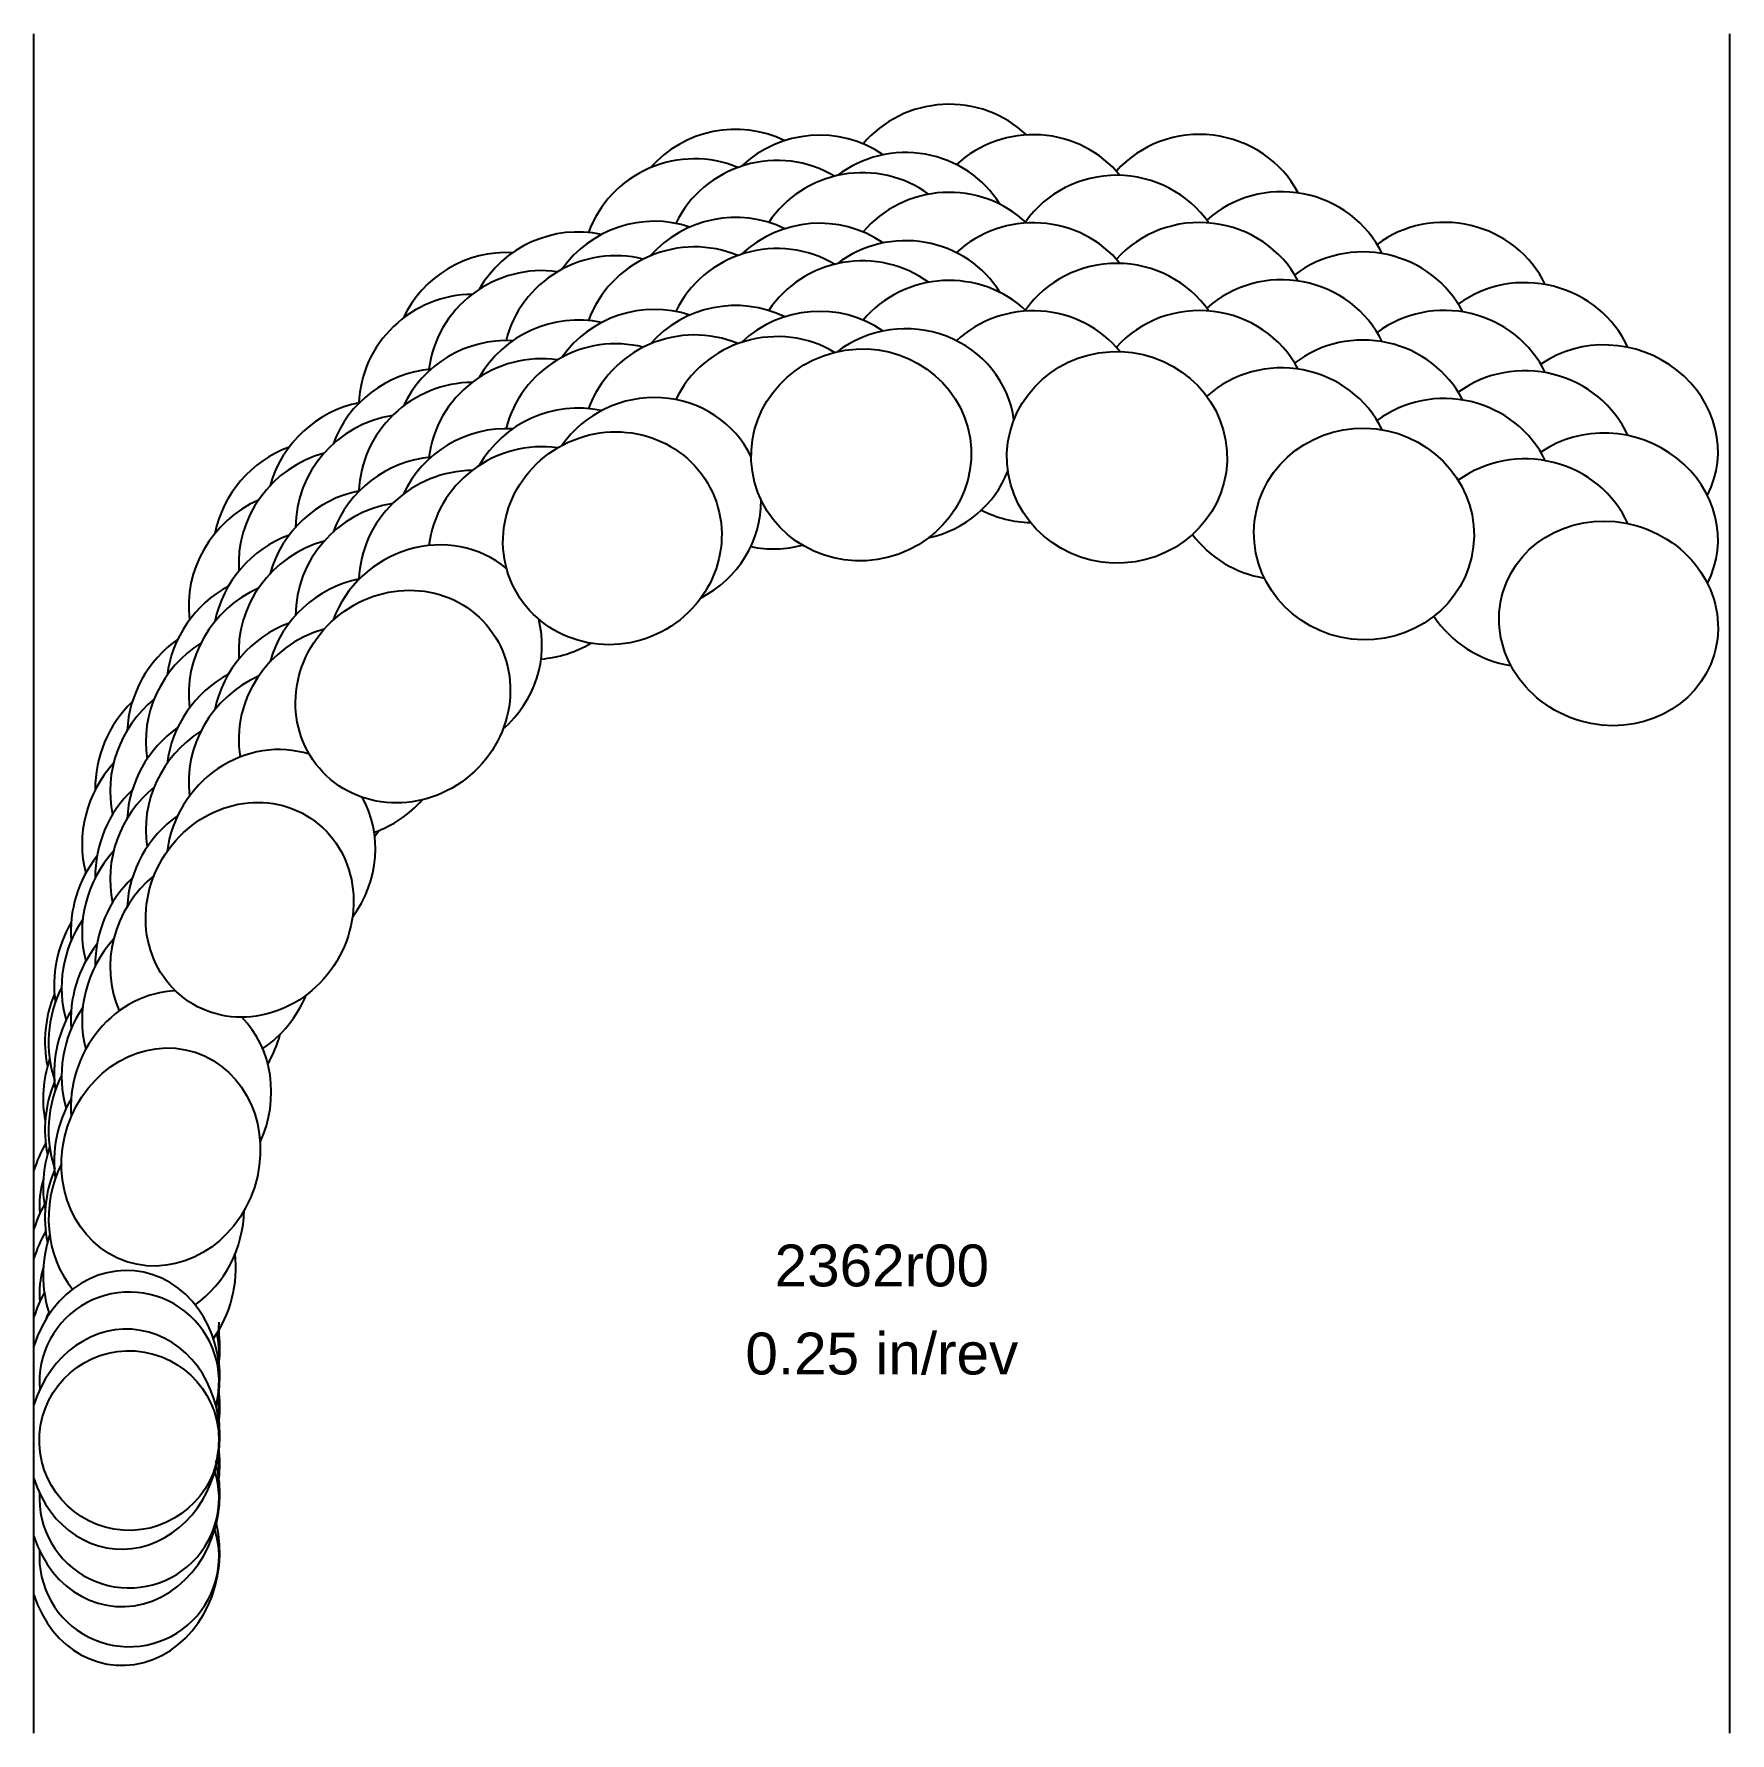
# Model space of a CAD drawing. Header units: inches. Extents: x -4.81 to 0, y -3.81 to 1.01.
import ezdxf
from ezdxf.enums import TextEntityAlignment as Align

# ---------------------------------------------------------------- set-up
doc = ezdxf.new("R2010")
doc.units = ezdxf.units.IN
doc.header["$MEASUREMENT"] = 0
for name, color, linetype, true_color in [('Blade_1', 30, 'Continuous', 0xff7f00), ('Blade_2', 7, 'Continuous', 0xcccc00), ('Blade_3', 7, 'Continuous', 0x00cc00), ('Blade_4', 7, 'Continuous', 0x00cccc), ('Blade_5', 7, 'Continuous', 0x0066cc), ('Blade_6', 190, 'Continuous', 0x7f00ff)]:
    doc.layers.add(name, color=color, linetype=linetype, true_color=true_color)
doc.layers.add('Gage_Line', color=7, linetype='Continuous')
doc.styles.get("Standard").update_dxf_attribs({"font": 'arial.ttf'})

msp = doc.modelspace()

# ---------------------------------------------------------------- linework, layer by layer
at = {"layer": 'Blade_1'}
for centre, major_axis, ratio, start_param, end_param in [((-2.464796, 0.319508), (0.308853, 0.047604), 0.96161699, 7.0471979, 8.70575198), ((-1.738812, 0.312579), (0.312268, -0.012041), 0.96120295, 6.90613701, 8.87203737), ((-3.171087, 0.082844), (0.283908, 0.130586), 0.95913785, 7.15141858, 8.77390387), ((-1.03797, 0.094983), (0.31038, -0.03634), 0.96082962, 6.85289424, 8.64592218), ((-2.464796, 0.069508), (0.308853, 0.047604), 0.96161699, 7.0471979, 8.70575198), ((-1.738812, 0.062579), (0.312268, -0.012041), 0.96120295, 6.90613701, 8.87203737), ((-3.171087, -0.167156), (0.283908, 0.130586), 0.95913785, 7.15141858, 8.77390387), ((-1.03797, -0.155017), (0.31038, -0.03634), 0.96082962, 6.85289424, 8.64592218), ((-0.343774, -0.158702), (0.299866, -0.087959), 0.92267294, 6.10194008, 8.78590599), ((-3.765433, -0.366597), (0.237207, 0.203443), 0.94031111, 7.27044332, 8.74967435), ((-0.343774, -0.408702), (0.299866, -0.087959), 0.92267294, 6.10194008, 8.78590599), ((-3.765433, -0.616597), (0.237207, 0.203443), 0.94031111, 7.27044332, 8.74967435), ((-4.200467, -0.97171), (0.173166, 0.260134), 0.91792907, 7.39861919, 8.6408513), ((-4.200467, -1.22171), (0.173166, 0.260134), 0.91792907, 7.39861919, 8.6408513), ((-4.452183, -1.673347), (0.096659, 0.297176), 0.89207121, 7.53733594, 8.50693186), ((-4.452183, -1.923347), (0.096659, 0.297176), 0.89207121, 7.53733594, 8.50693186), ((-4.556585, -2.474215), (0.027416, 0.311295), 0.86791256, 1.08698494, 1.33078376), ((-4.542239, -2.478257), (0.017344, 0.254409), 1, 1.26200395, 1.27402069), ((-4.556585, -2.724215), (0.027416, 0.311295), 0.86791256, 7.37017025, 7.61396907), ((-4.556585, -2.974215), (0.027416, 0.311295), 0.86791256, 2.0130669, 7.61396907), ((-4.542239, -2.728257), (0.017344, 0.254409), 1, 7.45722126, 7.55720599), ((-4.542239, -2.728257), (0.017344, 0.254409), 1, 4.6891178, 4.99615874), ((-4.556585, -2.724215), (0.027416, 0.311295), 0.86791256, 4.67961745, 4.9754701)]:
    msp.add_ellipse(centre, major_axis=major_axis, ratio=ratio, start_param=start_param, end_param=end_param, dxfattribs=at)
for centre, major_axis, ratio in [((-2.464796, -0.180492), (0.308853, 0.047604), 0.96161699), ((-1.738812, -0.187421), (0.312268, -0.012041), 0.96120295), ((-3.171087, -0.417156), (0.283908, 0.130586), 0.95913785), ((-1.03797, -0.405017), (0.31038, -0.03634), 0.96082962), ((-0.343774, -0.658702), (0.299866, -0.087959), 0.92267294), ((-3.765433, -0.866597), (0.237207, 0.203443), 0.94031111), ((-4.200467, -1.47171), (0.173166, 0.260134), 0.91792907), ((-4.452183, -2.173347), (0.096659, 0.297176), 0.89207121), ((-4.542239, -2.978257), (0.017344, 0.254409), 1)]:
    msp.add_ellipse(centre, major_axis=major_axis, ratio=ratio, dxfattribs=at)
at = {"layer": 'Blade_2'}
for centre, major_axis, ratio, start_param, end_param in [((-2.340945, 0.376911), (0.310733, 0.033181), 0.96153366, 6.71044346, 8.4155006), ((-3.0595, 0.18011), (0.28971, 0.117152), 0.96192455, 7.12688565, 8.44589906), ((-2.340945, 0.126911), (0.310733, 0.033181), 0.96153366, 6.71044346, 8.4155006), ((-3.0595, -0.06989), (0.28971, 0.117152), 0.96192455, 7.12688565, 8.44589906), ((-2.340945, -0.123089), (0.310733, 0.033181), 0.96153366, 6.31343939, 8.4155006), ((-3.676591, -0.237656), (0.246314, 0.192317), 0.94369786, 7.24729625, 8.43810043), ((-3.0595, -0.31989), (0.28971, 0.117152), 0.96192455, 6.34275739, 8.44589906), ((-3.676591, -0.487656), (0.246314, 0.192317), 0.94369786, 7.24729625, 8.43810043), ((-2.340945, -0.123089), (0.310733, 0.033181), 0.96153366, 4.82744527, 5.82160374), ((-3.0595, -0.31989), (0.28971, 0.117152), 0.96192455, 4.80888285, 5.9213462), ((-3.676591, -0.737656), (0.246314, 0.192317), 0.94369786, 6.48317115, 8.43810043), ((-4.140224, -0.820988), (0.184848, 0.251967), 0.92190302, 7.37516497, 8.39972879), ((-3.676591, -0.737656), (0.246314, 0.192317), 0.94369786, 4.76892278, 5.89842262), ((-4.140224, -1.070988), (0.184848, 0.251967), 0.92190302, 7.37516497, 8.39972879), ((-4.140224, -1.320988), (0.184848, 0.251967), 0.92190302, 6.5786714, 8.39972879), ((-4.140224, -1.320988), (0.184848, 0.251967), 0.92190302, 4.7083775, 5.89481699), ((-4.423488, -1.510429), (0.110045, 0.292483), 0.89661867, 7.51295186, 8.33766778), ((-4.423488, -1.760429), (0.110045, 0.292483), 0.89661867, 7.51295186, 8.33766778), ((-4.423488, -2.010429), (0.110045, 0.292483), 0.89661867, 6.63603652, 8.33766778), ((-4.423488, -2.010429), (0.110045, 0.292483), 0.89661867, 4.63405103, 5.89743421), ((-4.556585, -2.307548), (0.027416, 0.311295), 0.86791256, 7.34562085, 7.61396907), ((-4.542239, -2.311553), (0.017344, 0.254409), 1, 7.62221318, 8.01114377), ((-4.556585, -2.557548), (0.027416, 0.311295), 0.86791256, 7.34562085, 7.61396907), ((-4.556585, -2.807548), (0.027416, 0.311295), 0.86791256, 4.54323607, 7.61396907), ((-4.542239, -2.561553), (0.017344, 0.254409), 1, 7.62221318, 8.01114377), ((-4.542239, -2.811553), (0.017344, 0.254409), 1, 4.51537445, 8.01114377)]:
    msp.add_ellipse(centre, major_axis=major_axis, ratio=ratio, start_param=start_param, end_param=end_param, dxfattribs=at)
at = {"layer": 'Blade_3'}
for centre, major_axis, ratio, start_param, end_param in [((-1.976852, 0.427938), (0.312481, 0.003448), 0.96133672, 6.93469471, 8.61300675), ((-2.708607, 0.353907), (0.303114, 0.076015), 0.96175883, 7.04724426, 8.75002539), ((-1.269742, 0.26605), (0.311304, -0.027318), 0.96100586, 6.80258374, 8.69461043), ((-1.976852, 0.177938), (0.312481, 0.003448), 0.96133672, 6.93469471, 8.61300675), ((-2.708607, 0.103907), (0.303114, 0.076015), 0.96175883, 7.04724426, 8.75002539), ((-3.384532, 0.040816), (0.270533, 0.156423), 0.95326208, 7.16193996, 8.80800823), ((-1.269742, 0.01605), (0.311304, -0.027318), 0.96100586, 6.80258374, 8.69461043), ((-0.574893, 0.01269), (0.306366, -0.061611), 0.94388752, 6.88115862, 8.71838444), ((-1.976852, -0.072062), (0.312481, 0.003448), 0.96133672, 6.93469471, 8.61300675), ((-2.708607, -0.146093), (0.303114, 0.076015), 0.96175883, 7.04724426, 8.75002539), ((-3.384532, -0.209184), (0.270533, 0.156423), 0.95326208, 7.16193996, 8.80800823), ((-1.269742, -0.23395), (0.311304, -0.027318), 0.96100586, 6.80258374, 8.69461043), ((-0.574893, -0.23731), (0.306366, -0.061611), 0.94388752, 6.88115862, 8.71838444), ((-3.92971, -0.467271), (0.217564, 0.224326), 0.93324164, 7.28591266, 8.73071431), ((-3.384532, -0.459184), (0.270533, 0.156423), 0.95326208, 7.16193996, 8.80800823), ((-0.574893, -0.48731), (0.306366, -0.061611), 0.94388752, 6.88115862, 8.71838444), ((-1.976852, -0.072062), (0.312481, 0.003448), 0.96133672, 4.21255868, 4.67751776), ((-3.92971, -0.717271), (0.217564, 0.224326), 0.93324164, 7.28591266, 8.73071431), ((-1.269742, -0.23395), (0.311304, -0.027318), 0.96100586, 3.84429259, 4.63235762), ((-2.708607, -0.146093), (0.303114, 0.076015), 0.96175883, 4.25086339, 4.72518053), ((-0.574893, -0.48731), (0.306366, -0.061611), 0.94388752, 3.88840217, 4.75224247), ((-3.92971, -0.967271), (0.217564, 0.224326), 0.93324164, 7.28591266, 8.82562224), ((-3.384532, -0.459184), (0.270533, 0.156423), 0.95326208, 4.2452867, 4.72536625), ((-4.305471, -1.11085), (0.148784, 0.274808), 0.90969189, 7.42751918, 8.61126212), ((-4.305471, -1.36085), (0.148784, 0.274808), 0.90969189, 7.42751918, 8.61126212), ((-3.92971, -0.967271), (0.217564, 0.224326), 0.93324164, 4.22444909, 4.75878087), ((-4.305471, -1.61085), (0.148784, 0.274808), 0.90969189, 7.42751918, 8.81445109), ((-4.493414, -1.832187), (0.069341, 0.30471), 0.8826942, 7.5855136, 8.4671995), ((-4.305471, -1.61085), (0.148784, 0.274808), 0.90969189, 4.18853255, 4.8278682), ((-4.493414, -2.082187), (0.069341, 0.30471), 0.8826942, 7.5855136, 8.4671995), ((-4.493414, -2.332187), (0.069341, 0.30471), 0.8826942, 7.5855136, 8.82307549), ((-4.493414, -2.332187), (0.069341, 0.30471), 0.8826942, 3.9160283, 4.93540993), ((-4.542239, -2.641528), (0.017344, 0.254409), 1, 4.69094005, 4.77944566), ((-4.556585, -2.637411), (0.027416, 0.311295), 0.86791256, 4.68074083, 4.70726193), ((-4.556585, -2.887411), (0.027416, 0.311295), 0.86791256, 4.68074083, 4.9647378), ((-4.542239, -2.891528), (0.017344, 0.254409), 1, 4.69094005, 4.93792066), ((-4.556585, -3.137411), (0.027416, 0.311295), 0.86791256, 2.0130669, 5.0780344), ((-4.542239, -3.141528), (0.017344, 0.254409), 1, 1.58044687, 5.0839211)]:
    msp.add_ellipse(centre, major_axis=major_axis, ratio=ratio, start_param=start_param, end_param=end_param, dxfattribs=at)
at = {"layer": 'Blade_4'}
for centre, major_axis, ratio, start_param, end_param in [((-2.587351, 0.425858), (0.30631, 0.061891), 0.96169167, 7.02844211, 8.43171938), ((-2.587351, 0.175858), (0.30631, 0.061891), 0.96169167, 7.02844211, 8.43171938), ((-3.279564, 0.150437), (0.27751, 0.143683), 0.95625023, 7.14013136, 8.45103251), ((-2.587351, -0.074142), (0.30631, 0.061891), 0.96169167, 7.02844211, 8.43171938), ((-3.279564, -0.099563), (0.27751, 0.143683), 0.95625023, 7.14013136, 8.45103251), ((-3.849873, -0.329082), (0.227617, 0.214119), 0.93682558, 7.26078705, 8.43239215), ((-3.279564, -0.349563), (0.27751, 0.143683), 0.95625023, 7.14013136, 8.45103251), ((-3.849873, -0.579082), (0.227617, 0.214119), 0.93682558, 7.26078705, 8.43239215), ((-3.849873, -0.829082), (0.227617, 0.214119), 0.93682558, 7.26078705, 8.43239215), ((-4.255516, -0.954374), (0.161137, 0.267752), 0.91385859, 7.40079022, 8.38360162), ((-4.255516, -1.204374), (0.161137, 0.267752), 0.91385859, 7.40079022, 8.38360162), ((-4.255516, -1.454374), (0.161137, 0.267752), 0.91385859, 7.40079022, 8.38360162), ((-4.475491, -1.66651), (0.083082, 0.301254), 0.88742958, 7.55811555, 8.3142676), ((-4.475491, -1.91651), (0.083082, 0.301254), 0.88742958, 7.55811555, 8.3142676), ((-4.475491, -2.16651), (0.083082, 0.301254), 0.88742958, 7.55811555, 8.3142676), ((-4.542239, -2.724129), (0.017344, 0.254409), 1, 4.67950204, 4.98378321), ((-4.556585, -2.720049), (0.027416, 0.311295), 0.86791256, 4.67288007, 4.96445528), ((-4.556585, -2.970049), (0.027416, 0.311295), 0.86791256, 4.54208054, 5.07688106), ((-4.542239, -2.974129), (0.017344, 0.254409), 1, 4.51414463, 5.0824828)]:
    msp.add_ellipse(centre, major_axis=major_axis, ratio=ratio, start_param=start_param, end_param=end_param, dxfattribs=at)
at = {"layer": 'Blade_5'}
for centre, major_axis, ratio, start_param, end_param in [((-2.216495, 0.514153), (0.311943, 0.018648), 0.96144021, 7.01195459, 8.68656428), ((-1.503224, 0.428588), (0.3119, -0.019357), 0.96112156, 6.81150079, 8.77701475), ((-2.944931, 0.357917), (0.294802, 0.103672), 0.96187451, 7.09669371, 8.7615025), ((-2.216495, 0.264153), (0.311943, 0.018648), 0.96144021, 7.01195459, 8.68656428), ((-1.503224, 0.178588), (0.3119, -0.019357), 0.96112156, 6.81150079, 8.77701475), ((-0.806337, 0.180601), (0.309147, -0.045655), 0.95555195, 6.85880487, 8.6661628), ((-2.944931, 0.107917), (0.294802, 0.103672), 0.96187451, 7.09669371, 8.7615025), ((-2.216495, 0.014153), (0.311943, 0.018648), 0.96144021, 7.01195459, 8.68656428), ((-3.583244, -0.026395), (0.254917, 0.180759), 0.94698554, 7.21579033, 8.80334555), ((-0.806337, -0.069399), (0.309147, -0.045655), 0.95555195, 6.85880487, 8.6661628), ((-1.503224, -0.071412), (0.3119, -0.019357), 0.96112156, 6.81150079, 8.77701475), ((-2.944931, -0.142083), (0.294802, 0.103672), 0.96187451, 7.09669371, 8.7615025), ((-3.583244, -0.276395), (0.254917, 0.180759), 0.94698554, 7.21579033, 8.80334555), ((-0.806337, -0.319399), (0.309147, -0.045655), 0.95555195, 6.85880487, 8.6661628), ((-3.583244, -0.526395), (0.254917, 0.180759), 0.94698554, 7.21579033, 8.80334555), ((-4.074984, -0.586345), (0.196157, 0.243267), 0.92578, 7.34309793, 8.70186384), ((-4.074984, -0.836345), (0.196157, 0.243267), 0.92578, 7.34309793, 8.70186384), ((-4.074984, -1.086345), (0.196157, 0.243267), 0.92578, 7.34309793, 8.70186384), ((-4.389406, -1.262097), (0.123212, 0.287185), 0.90107156, 7.48556141, 8.57179642), ((-4.074984, -1.086345), (0.196157, 0.243267), 0.92578, 4.73512, 4.79590476), ((-4.389406, -1.512097), (0.123212, 0.287185), 0.90107156, 7.48556141, 8.57179642), ((-4.389406, -1.762097), (0.123212, 0.287185), 0.90107156, 7.48556141, 8.57179642), ((-4.389406, -1.762097), (0.123212, 0.287185), 0.90107156, 4.58254172, 4.87617721), ((-4.51301, -1.997245), (0.041481, 0.309735), 0.87294397, 7.63649922, 8.21382817), ((-4.51301, -2.247245), (0.041481, 0.309735), 0.87294397, 7.63649922, 8.21382817), ((-4.51301, -2.497245), (0.041481, 0.309735), 0.87294397, 7.63649922, 8.37016021), ((-4.51301, -2.497245), (0.041481, 0.309735), 0.87294397, 4.16876177, 4.98802272), ((-4.556585, -2.804078), (0.027416, 0.311295), 0.86791256, 4.67849553, 4.96999052), ((-4.542239, -2.808271), (0.017344, 0.254409), 1, 4.68783847, 4.91660867), ((-4.542239, -3.058271), (0.017344, 0.254409), 1, 4.68783847, 4.91660867), ((-4.556585, -3.054078), (0.027416, 0.311295), 0.86791256, 4.67849553, 4.96999052), ((-4.556585, -3.304078), (0.027416, 0.311295), 0.86791256, 2.0130669, 5.0837999), ((-4.542239, -3.308271), (0.017344, 0.254409), 1, 1.56820641, 5.09089133)]:
    msp.add_ellipse(centre, major_axis=major_axis, ratio=ratio, start_param=start_param, end_param=end_param, dxfattribs=at)
at = {"layer": 'Blade_6'}
for centre, major_axis, ratio, start_param, end_param in [((-2.827868, 0.441841), (0.299274, 0.089951), 0.96181951, 7.0851981, 8.43023333), ((-2.827868, 0.191841), (0.299274, 0.089951), 0.96181951, 7.0851981, 8.43023333), ((-3.485891, 0.092389), (0.262996, 0.168788), 0.95017371, 7.20244179, 8.44013069), ((-2.827868, -0.058159), (0.299274, 0.089951), 0.96181951, 7.0851981, 8.43023333), ((-3.485891, -0.157611), (0.262996, 0.168788), 0.95017371, 7.20244179, 8.44013069), ((-3.485891, -0.407611), (0.262996, 0.168788), 0.95017371, 7.20244179, 8.44013069), ((-4.004847, -0.442377), (0.20707, 0.234048), 0.92955964, 7.32572129, 8.41338012), ((-4.004847, -0.692377), (0.20707, 0.234048), 0.92955964, 7.32572129, 8.41338012), ((-4.004847, -0.942377), (0.20707, 0.234048), 0.92955964, 7.32572129, 8.41338012), ((-4.350034, -1.102843), (0.136134, 0.281289), 0.90542944, 7.46317833, 8.35876827), ((-4.350034, -1.352843), (0.136134, 0.281289), 0.90542944, 7.46317833, 8.35876827), ((-4.350034, -1.602843), (0.136134, 0.281289), 0.90542944, 7.46317833, 8.35876827), ((-4.505853, -1.831784), (0.055465, 0.307538), 0.87786554, 7.6107746, 8.28442792), ((-4.505853, -2.081784), (0.055465, 0.307538), 0.87786554, 7.6107746, 8.28442792), ((-4.505853, -2.331784), (0.055465, 0.307538), 0.87786554, 7.6107746, 8.28442792), ((-4.556585, -2.638105), (0.027416, 0.311295), 0.86791256, 4.68186241, 4.70990889), ((-4.556585, -2.888105), (0.027416, 0.311295), 0.86791256, 4.68186241, 4.96561101), ((-4.542239, -3.142261), (0.017344, 0.254409), 1, 4.51705082, 5.09354865), ((-4.556585, -3.138105), (0.027416, 0.311295), 0.86791256, 4.54438957, 5.08610967)]:
    msp.add_ellipse(centre, major_axis=major_axis, ratio=ratio, start_param=start_param, end_param=end_param, dxfattribs=at)
at = {"layer": 'Gage_Line'}
for p, q in [((-4.8125, -3.808271), (-4.8125, 1.014153)), ((0, -3.808271), (0, 1.014153))]:
    msp.add_line(p, q, dxfattribs=at)

# ---------------------------------------------------------------- texts
for s, p in [('2362r00', (-2.40625, -2.481203)), ('0.25 in/rev', (-2.40625, -2.731203))]:
    msp.add_text(s, height=0.11875).set_placement(p, align=Align.MIDDLE_CENTER)

doc.saveas('drawing.dxf')
